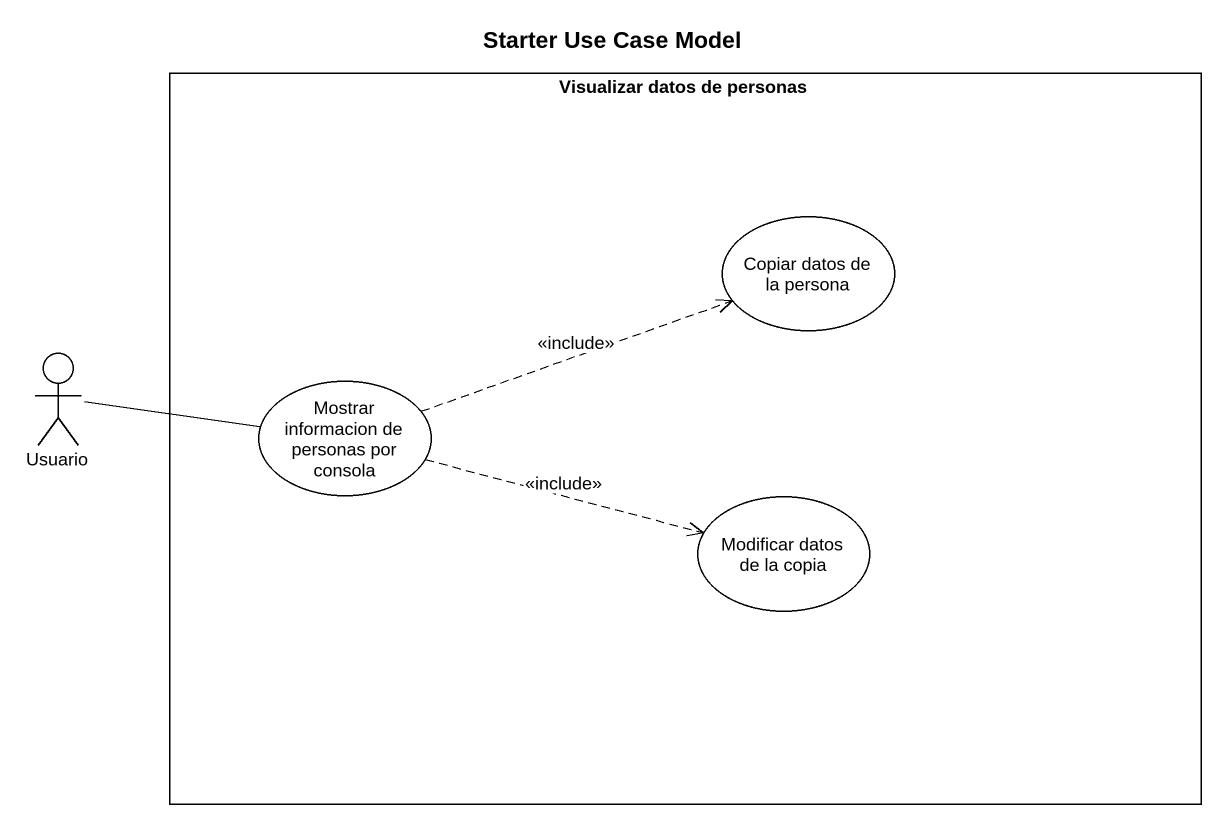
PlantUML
@startuml
title Starter Use Case Model
rectangle "Visualizar datos de personas" as Visualizar_datos_de_personas {
  usecase "Copiar datos de la persona" as Copiar_datos_de_la_persona
  usecase "Mostrar informacion de personas por consola" as Mostrar_informacion_de
  usecase "Modificar datos de la copia" as Modificar_datos_de_la_copia
}
actor Usuario
Usuario -right- Mostrar_informacion_de
Mostrar_informacion_de .right.> Copiar_datos_de_la_persona : <<include>>
Mostrar_informacion_de .right.> Modificar_datos_de_la_copia : <<include>>
@enduml
